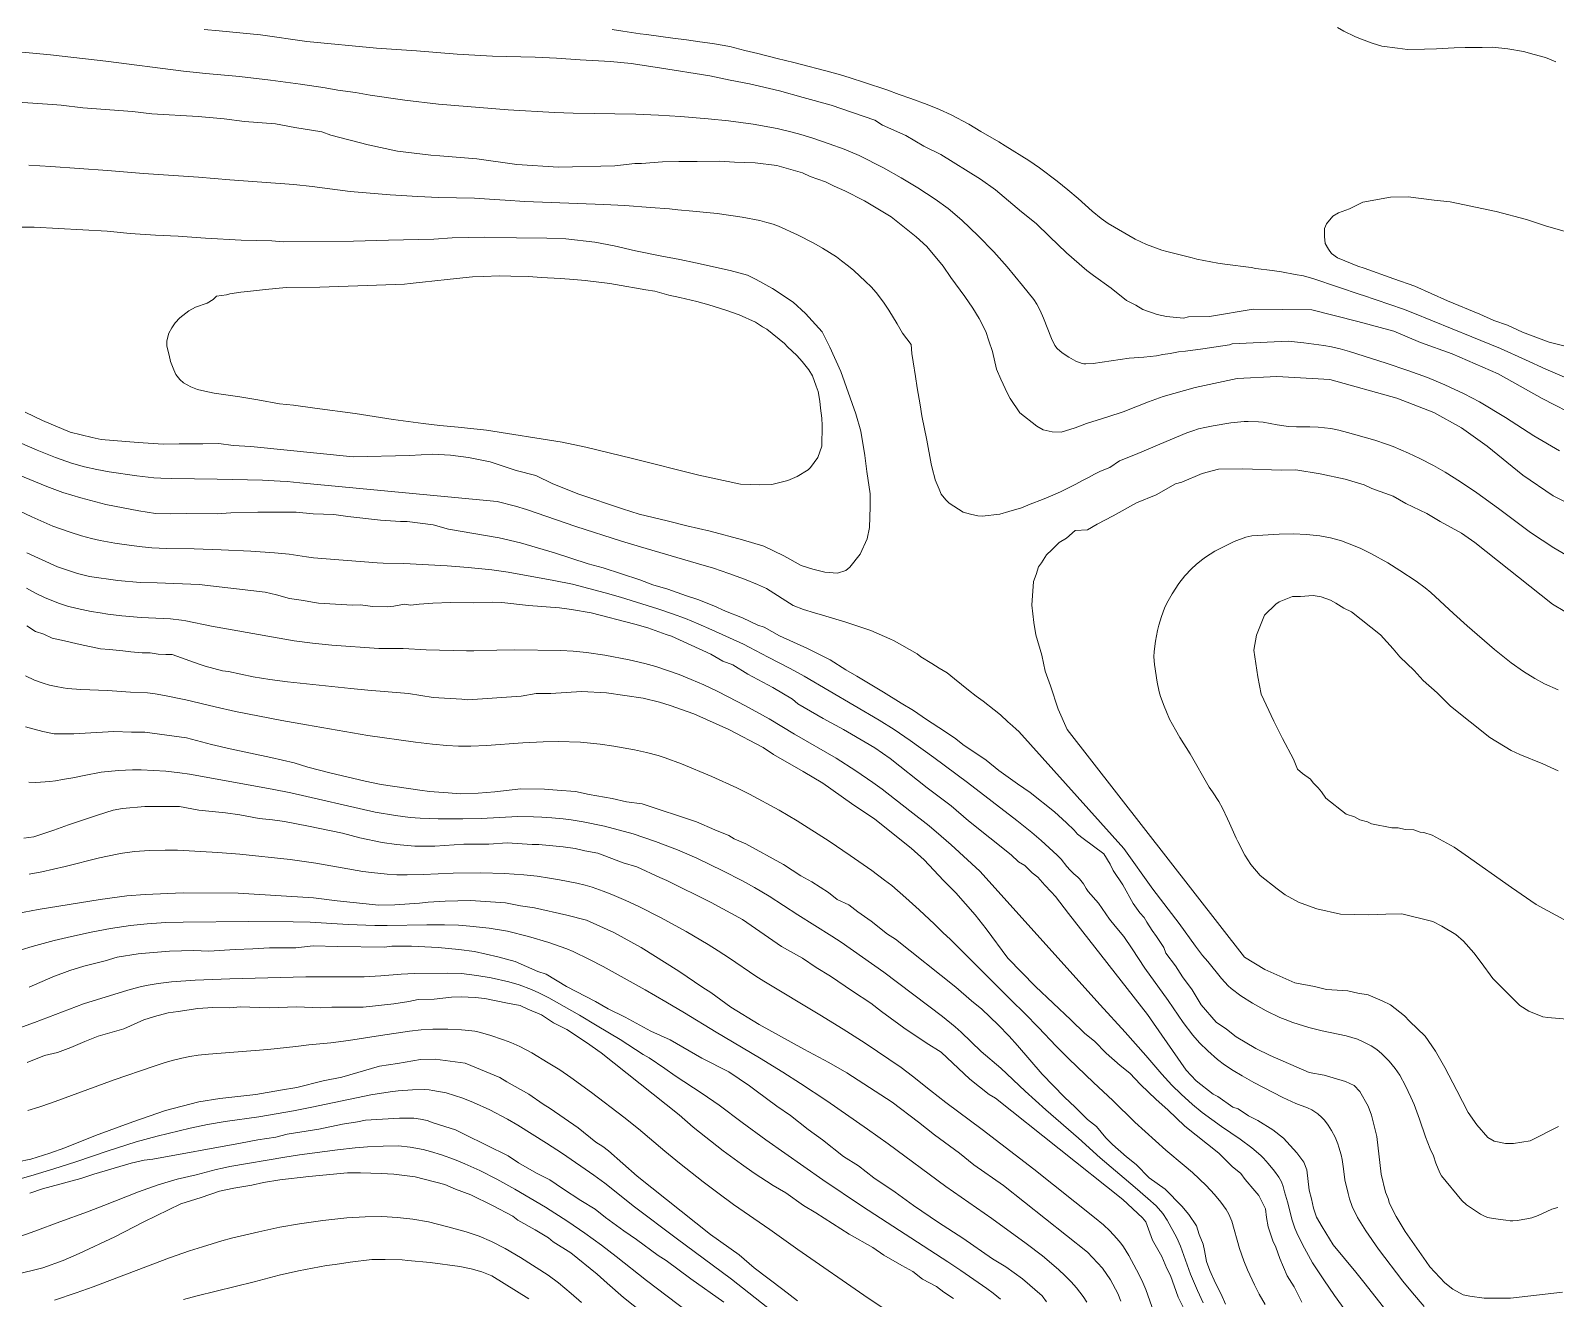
# Model space of a CAD drawing. Header units: metres. Extents: x 548946 to 557077, y 1838800 to 1845419.
# Drawn here: x 551332 to 551860, y 1843432 to 1843872 of the extents above; entities that cross this region are included whole.
import ezdxf

# ---------------------------------------------------------------- set-up
doc = ezdxf.new("R2010")
doc.units = ezdxf.units.M
doc.header["$LTSCALE"] = 28
doc.layers.add('1', color=7, linetype='Continuous', lineweight=13)
doc.layers.add('2', color=7, linetype='Continuous', lineweight=13)

msp = doc.modelspace()

# ---------------------------------------------------------------- linework, layer by layer
at = {"layer": '1'}
msp.add_line((551868.89, 1843737.38), (551855.82, 1843744.08), dxfattribs=at)
for points in [[(551855.82, 1843744.08), (551840.61, 1843752.71), (551824.7, 1843759.6), (551813.75, 1843763.47), (551804.46, 1843767.41), (551792.02, 1843770.85), (551776.04, 1843774.83), (551755.75, 1843775.02), (551740.66, 1843772.51), (551733.3, 1843772.43), (551731.57, 1843771.98), (551725.66, 1843772.58), (551722.53, 1843773.23), (551717.51, 1843774.95), (551715.05, 1843776.44), (551711.81, 1843778.11), (551706.5, 1843782.33), (551700.41, 1843786.71), (551698.17, 1843788.49), (551691.13, 1843794.54), (551685.14, 1843800.21), (551680.56, 1843804.77), (551675.53, 1843808.76), (551666.52, 1843816.37), (551661.27, 1843820.09), (551647.58, 1843828.69), (551641.66, 1843831.57), (551635.41, 1843835.17), (551627.37, 1843838.82), (551624.63, 1843840.54), (551609.56, 1843845.68), (551599.85, 1843848.38), (551591.7, 1843850.75), (551581.27, 1843853.11), (551574.51, 1843854.37), (551567.48, 1843855.86), (551550.14, 1843858.7), (551540.32, 1843860.12), (551533.12, 1843860.82), (551522.64, 1843861.39), (551514.44, 1843861.98), (551507.02, 1843862.4), (551492.25, 1843862.74), (551479.98, 1843863.37), (551465.87, 1843864.55), (551452.04, 1843865.51), (551427.89, 1843867.83), (551411.88, 1843870.06), (551397.49, 1843871.47), (551392.36, 1843871.89)], [(551867.63, 1843749.8), (551857.17, 1843754.27), (551850.03, 1843757.56), (551841.41, 1843761.4), (551831.53, 1843765.53), (551811.02, 1843773.84), (551807.82, 1843775.07), (551803.13, 1843776.74), (551793.65, 1843779.87), (551793.16, 1843780.05), (551776.78, 1843785.53), (551773.17, 1843786.62), (551770.32, 1843787.09), (551765.52, 1843788.04), (551762.28, 1843788.46), (551756.71, 1843789.12), (551755.07, 1843789.53), (551745.96, 1843790.69), (551743.53, 1843791.01), (551736.19, 1843792.36), (551734.63, 1843792.88), (551725.8, 1843795.07), (551724.15, 1843795.48), (551718.74, 1843797.45), (551714.83, 1843799.3), (551705.53, 1843804.72), (551703.14, 1843806.44), (551699.96, 1843808.97), (551695.06, 1843813.4), (551691.52, 1843816.39), (551687.88, 1843819.46), (551681.67, 1843824.04), (551677.98, 1843826.61), (551669.82, 1843831.67), (551667.67, 1843833.02), (551661.37, 1843836.59), (551657.29, 1843839.11), (551651.13, 1843842.4), (551647.03, 1843844.23), (551642.84, 1843845.94), (551637.2, 1843848.09), (551633.06, 1843849.41), (551628.79, 1843851.02), (551621.11, 1843853.54), (551616.14, 1843855.16), (551612.83, 1843856.18), (551607.68, 1843857.59), (551598.82, 1843859.97), (551596.57, 1843860.51), (551590.83, 1843861.84), (551584.14, 1843863.57), (551579.63, 1843864.65), (551574.48, 1843866.06), (551568.47, 1843867.07), (551564.11, 1843867.67), (551559.45, 1843868.33), (551554.69, 1843868.89), (551545.56, 1843870.23), (551543.43, 1843870.49), (551537.34, 1843871.39), (551533.69, 1843871.97)], [(551784.91, 1843872.64), (551787.15, 1843871.37), (551790.97, 1843869.53), (551792.37, 1843868.93), (551796.94, 1843867.17), (551800.28, 1843866.22), (551805.68, 1843865.51), (551809.25, 1843865.06), (551815.13, 1843865.17), (551819.29, 1843865.26), (551825.34, 1843865.58), (551829.22, 1843865.73), (551835.01, 1843865.73), (551838.62, 1843865.77), (551844, 1843865.24), (551849.42, 1843864.34), (551853.05, 1843863.33), (551856.98, 1843862.26), (551860.57, 1843860.77)], [(551738.31, 1843761.28), (551732.29, 1843760.51), (551729.85, 1843760.27), (551727.04, 1843759.71), (551724.5, 1843759.4), (551722.29, 1843758.94), (551717.84, 1843758.4), (551712.73, 1843758.05), (551700.33, 1843756.23), (551697.75, 1843756.09), (551697.09, 1843756.16), (551696.46, 1843756.26), (551694.35, 1843757.02), (551691.9, 1843758.41), (551689.52, 1843759.92), (551687.85, 1843761.42), (551687.06, 1843762.49), (551685.88, 1843764.86), (551683.08, 1843771.98), (551681.91, 1843774.58), (551680.82, 1843776.75), (551679.73, 1843778.42), (551675.86, 1843783.25), (551670.47, 1843789.74), (551665.85, 1843794.92), (551660.45, 1843800.52), (551654.79, 1843805.93), (551650.1, 1843809.89), (551645.53, 1843813.15), (551639.61, 1843817.13), (551633.81, 1843820.61), (551627.63, 1843823.98), (551619.23, 1843828.3), (551614.04, 1843830.47), (551608.83, 1843832.39), (551603.23, 1843834.27), (551599.05, 1843835.52), (551596.02, 1843836.35), (551590.8, 1843837.61), (551582.5, 1843839.12), (551573.95, 1843840.28), (551566.98, 1843840.98), (551557.35, 1843841.78), (551549.77, 1843842.32), (551541.88, 1843842.61), (551520.22, 1843842.98), (551513.7, 1843843.24), (551497.64, 1843844.16), (551473.52, 1843846.08), (551461.84, 1843847.44), (551449.84, 1843849.21), (551444.78, 1843850.09), (551438.71, 1843850.97), (551434.22, 1843851.73), (551425.69, 1843852.98), (551415.31, 1843854.38), (551404.55, 1843855.61), (551392.93, 1843856.69), (551385.21, 1843857.54), (551358.34, 1843860.92), (551339.09, 1843863.13), (551319.31, 1843865.03)], [(551578.7, 1843806.91), (551570.06, 1843808.15), (551561.58, 1843809.02), (551556.47, 1843809.43), (551553.54, 1843809.78), (551546.95, 1843810.33), (551538.03, 1843810.94), (551530.8, 1843811.34), (551503.47, 1843812.4), (551496.67, 1843812.78), (551492.98, 1843813.1), (551486.03, 1843813.51), (551473.5, 1843813.79), (551466.36, 1843814.05), (551456.76, 1843814.72), (551442.95, 1843815.84), (551429.8, 1843817.58), (551423.38, 1843818.21), (551401.23, 1843819.86), (551390.36, 1843820.76), (551371.36, 1843822.02), (551358.9, 1843823.06), (551339.19, 1843824.54), (551331.65, 1843824.95)], [(551863.33, 1843762.33), (551858.29, 1843763.59), (551849.02, 1843767.11), (551843.85, 1843769.58), (551839.08, 1843771.17), (551834.24, 1843773.37), (551823.02, 1843777.9), (551811.73, 1843783.02), (551804.41, 1843785.55), (551794.2, 1843789.27), (551791.99, 1843789.94), (551784.93, 1843792.8), (551782.91, 1843794.4), (551781.84, 1843795.81), (551780.69, 1843797.82), (551780.41, 1843800.23), (551780.4, 1843802.98), (551781.14, 1843804.59), (551783.28, 1843807.28), (551785.28, 1843808.43), (551789.1, 1843809.79), (551793.73, 1843812.15), (551803.31, 1843813.86), (551809.42, 1843813.95), (551818.41, 1843812.83), (551823.98, 1843812.25), (551839.96, 1843808.88), (551850.37, 1843806.1), (551857.35, 1843803.84), (551865.88, 1843801.45)], [(551868.17, 1843687.55), (551859.93, 1843692.43), (551851.84, 1843697.75), (551840.71, 1843706.03), (551833.2, 1843711.47), (551827.54, 1843715.26), (551822.23, 1843718.57), (551818.16, 1843720.9), (551813.52, 1843723.34), (551809.6, 1843725.18), (551804.2, 1843727.46), (551801.89, 1843728.32), (551797.87, 1843729.66), (551788.43, 1843732.36), (551785.45, 1843733.11), (551782.64, 1843733.69), (551778.23, 1843734.21), (551775.36, 1843734.3), (551770.76, 1843734.31), (551767.98, 1843734.47), (551764.01, 1843735.04), (551759.2, 1843735.91), (551757.53, 1843736.05), (551754.04, 1843736.16), (551752.57, 1843736.13), (551750.3, 1843735.97), (551748.04, 1843735.69), (551741.87, 1843734.67), (551738.95, 1843734.09), (551736.75, 1843733.58), (551734.82, 1843732.96), (551732.79, 1843732.2), (551725.6, 1843729.24), (551714.97, 1843724.74), (551709.38, 1843722.54), (551706.12, 1843720.27), (551702.88, 1843718.9), (551700.8, 1843717.86), (551698.64, 1843716.72), (551696.85, 1843715.81), (551694.03, 1843714.29), (551691.1, 1843712.86), (551689.02, 1843711.82), (551685.5, 1843710.32), (551682.75, 1843709.11), (551678.44, 1843707.52), (551675.49, 1843706.28), (551671.05, 1843704.98), (551667.96, 1843704.03), (551661.85, 1843703.33), (551660.34, 1843703.45), (551657.78, 1843704.06), (551655.3, 1843704.77), (551650.45, 1843707.91), (551649.22, 1843709.07), (551647.71, 1843710.99), (551646.91, 1843712.69), (551645.54, 1843715.93), (551645.32, 1843717), (551644.79, 1843719.04), (551644.21, 1843721.46), (551642.67, 1843729.67), (551641, 1843738.16), (551640.38, 1843741.88), (551639.39, 1843747.86), (551638.75, 1843751.77), (551637.96, 1843756.87), (551637.54, 1843759.72), (551637.29, 1843762.78), (551634.28, 1843766.8), (551632.45, 1843770.03), (551629.58, 1843774.71), (551627.73, 1843777.47), (551625.18, 1843780.79), (551623.37, 1843782.8), (551621.5, 1843784.68), (551617.38, 1843788.41), (551615.56, 1843789.96), (551613.18, 1843791.83), (551611.35, 1843793.14), (551606.6, 1843796.17), (551603.52, 1843797.94), (551597.89, 1843800.86), (551591.28, 1843803.78), (551589.45, 1843804.48), (551587.32, 1843805.13), (551584.82, 1843805.76), (551578.7, 1843806.91)], [(551330.38, 1843739.38), (551336.3, 1843736.5), (551345.91, 1843732.52), (551353.5, 1843730.59), (551356.62, 1843729.94), (551369.45, 1843728.86), (551378.15, 1843728.33), (551383.72, 1843728.46), (551391.86, 1843728.38), (551397.44, 1843728.51), (551402.35, 1843727.8), (551408.48, 1843727.49), (551443.95, 1843723.92), (551463.47, 1843724.38), (551471.55, 1843724.79), (551477.68, 1843724.48), (551483.87, 1843723.66), (551491.41, 1843722.24), (551500.39, 1843719.2), (551507.2, 1843717.44), (551513.12, 1843714.56), (551522.16, 1843711.02), (551537.23, 1843705.89), (551543.04, 1843704.01), (551552.69, 1843701.81), (551559.5, 1843700.05), (551567.59, 1843698.18), (551578.86, 1843695.15), (551586.23, 1843692.95), (551593.21, 1843689.68), (551599.19, 1843686.3), (551603.15, 1843684.97), (551607.34, 1843683.93), (551611.69, 1843683.66), (551614.64, 1843684.51), (551616.03, 1843685.68), (551619.58, 1843690.16), (551622.02, 1843695.52), (551622.84, 1843699.42), (551623.04, 1843706.56), (551623.02, 1843711.13), (551621.88, 1843718.88), (551621.25, 1843724.39), (551619.78, 1843732.86), (551618.08, 1843738.77), (551612.85, 1843753.42), (551609.09, 1843761.88), (551606.45, 1843767.17), (551600.63, 1843773.61), (551596.38, 1843777.45), (551589.23, 1843782.22), (551583.53, 1843785.38), (551580.57, 1843786.82), (551574.54, 1843788.42), (551562.55, 1843791.11), (551557.08, 1843792.26), (551550.33, 1843793.52), (551541.74, 1843795.33), (551534.43, 1843797.04), (551527.68, 1843798.3), (551517.64, 1843799.43), (551511, 1843799.69), (551500.57, 1843799.77), (551489.37, 1843800.01), (551478.22, 1843799.75), (551471.92, 1843799.28), (551456.2, 1843799.01), (551444.04, 1843798.63), (551419.68, 1843798.39), (551415.83, 1843798.71), (551405.12, 1843799.01), (551392.86, 1843799.64), (551383.37, 1843800.33), (551375.46, 1843800.7), (551366.76, 1843801.22), (551358.78, 1843802.09), (551333.46, 1843803.51), (551323.82, 1843803.42)], [(551395.51, 1843778.42), (551396.68, 1843779.55), (551400.11, 1843780.05), (551401.27, 1843780.38), (551405.1, 1843780.92), (551408.45, 1843781.3), (551413.57, 1843781.89), (551420.77, 1843782.61), (551432.44, 1843782.65), (551448.84, 1843783.23), (551461.76, 1843783.71), (551463.73, 1843783.93), (551469.05, 1843784.54), (551471.22, 1843784.79), (551477.52, 1843785.51), (551485.31, 1843786.3), (551488.99, 1843786.43), (551494.66, 1843786.58), (551498.56, 1843786.52), (551504.87, 1843786.35), (551509.09, 1843786.03), (551515.82, 1843785.7), (551520.35, 1843785.32), (551524.38, 1843784.99), (551532.88, 1843783.96), (551536.85, 1843783.32), (551543.37, 1843782.07), (551545.3, 1843781.79), (551548.46, 1843781.26), (551553.3, 1843779.91), (551557.18, 1843779.16), (551563.03, 1843777.73), (551567.15, 1843776.61), (551573.46, 1843774.64), (551577.63, 1843773.12), (551583.31, 1843770.58), (551585.79, 1843768.96), (551587.28, 1843768.14), (551593.34, 1843763.14), (551594.46, 1843762.07), (551597.6, 1843759.04), (551599.53, 1843756.97), (551601.87, 1843754.04), (551603.1, 1843751.98), (551604.4, 1843748.44), (551605.02, 1843746.52), (551605.6, 1843743.19), (551605.87, 1843740.83), (551606.28, 1843737.28), (551606.46, 1843734.81), (551606.29, 1843727.6), (551604.94, 1843723.66), (551602.44, 1843720.28), (551601.54, 1843719.38), (551597.8, 1843717.15), (551594.57, 1843715.78), (551588.95, 1843714.34), (551584.87, 1843714.17), (551578.15, 1843714.5), (551563.73, 1843717.54), (551540.72, 1843723.29), (551524.51, 1843727.22), (551516.42, 1843728.99), (551490.2, 1843733.18), (551480.29, 1843734.24)], [(551480.29, 1843734.24), (551473.94, 1843734.81), (551468.18, 1843735.45), (551457.84, 1843736.86), (551444.63, 1843738.94), (551430.66, 1843740.73), (551423.25, 1843741.78), (551418.5, 1843742.33), (551410.96, 1843743.67), (551404.76, 1843744.65), (551395.82, 1843746.03), (551392.56, 1843746.65), (551389.99, 1843747.25), (551387.69, 1843748.19), (551385.23, 1843749.6), (551383.92, 1843750.65), (551382.51, 1843752.49), (551381.83, 1843754.1), (551380.7, 1843756.97), (551380.25, 1843759.11), (551379.39, 1843762.31), (551379.38, 1843764.1), (551380.08, 1843766.78), (551381.16, 1843768.6), (551382.36, 1843770.33), (551383.96, 1843772.11), (551387.08, 1843774.46), (551389.33, 1843775.72), (551393.35, 1843777.18), (551395.51, 1843778.42)], [(551861.86, 1843726.03), (551852.94, 1843731.16), (551843.1, 1843737.5), (551834.1, 1843742.96), (551828.86, 1843745.73), (551822.12, 1843748.87), (551816.12, 1843751.35), (551809.26, 1843753.87), (551801.8, 1843756.4), (551789.06, 1843760.42), (551785.88, 1843761.3), (551782.87, 1843762.01), (551780.27, 1843762.46), (551773.24, 1843763.39), (551767.81, 1843764.02), (551748.44, 1843763.01), (551747.49, 1843762.67), (551738.31, 1843761.28)], [(551328.41, 1843728.88), (551334.54, 1843726.18), (551340.8, 1843723.68), (551346.36, 1843721.73), (551350.84, 1843720.43), (551355.14, 1843719.51), (551359.43, 1843718.7), (551369, 1843717.29), (551374.95, 1843716.68), (551377.33, 1843716.5), (551381.17, 1843716.37), (551396.86, 1843716.23), (551412.52, 1843715.83), (551418.72, 1843715.51), (551421.05, 1843715.32), (551425.45, 1843714.89), (551493.88, 1843708.42), (551500.17, 1843706.79), (551503.96, 1843705.66), (551521.08, 1843699.79), (551536.95, 1843694.67), (551543.54, 1843692.69), (551562.73, 1843687.14), (551568.76, 1843685.33), (551574.12, 1843683.55), (551579.57, 1843681.56), (551583.99, 1843679.74), (551587.16, 1843678.33), (551596.33, 1843672.48), (551599.99, 1843671), (551603.72, 1843669.83), (551606.5, 1843669.05), (551611.15, 1843667.69), (551614.66, 1843666.69), (551619.85, 1843664.89), (551623.27, 1843663.79)], [(551698.39, 1843698.67), (551701.73, 1843700.57), (551707.24, 1843703.49), (551715.37, 1843707.98), (551722.16, 1843710.79), (551728.84, 1843714.6), (551731.06, 1843715.11), (551738.08, 1843718.2), (551743.76, 1843719.61), (551752.12, 1843719.81), (551765.4, 1843719.29), (551770.47, 1843719.37), (551779, 1843718.06), (551787.6, 1843716.24), (551794.18, 1843714.2), (551796.86, 1843712.99), (551804.29, 1843710.28), (551808.64, 1843707.73), (551815.9, 1843704.24), (551820.54, 1843701.47), (551827.86, 1843697.48), (551832.55, 1843694.2), (551859.38, 1843672.88), (551863.74, 1843670.33)], [(551324.53, 1843706.98), (551332.7, 1843703.1), (551339.96, 1843699.96), (551345.98, 1843697.77), (551349.8, 1843696.58), (551353.33, 1843695.66), (551356.3, 1843694.99), (551361.41, 1843694.06), (551367.16, 1843693.18), (551370.9, 1843692.73), (551374.26, 1843692.43), (551379.28, 1843692.21), (551388.84, 1843692.03), (551398.25, 1843691.71), (551408.47, 1843691.21), (551416.69, 1843690.71), (551421.82, 1843690.16), (551427.83, 1843689.24), (551430.24, 1843688.95), (551452.25, 1843687.18), (551454.39, 1843687.07), (551461.57, 1843687.03), (551476.52, 1843686.22), (551483.8, 1843685.6), (551492.04, 1843684.73), (551497.66, 1843683.99), (551513.51, 1843681.08), (551519.96, 1843679.76), (551531.22, 1843676.87), (551536.56, 1843675.32), (551549.56, 1843671.28), (551554.63, 1843669.57), (551559.07, 1843667.93), (551563.45, 1843666.13), (551568.21, 1843664.04), (551579.17, 1843658.99), (551581.19, 1843658), (551587.75, 1843654.5), (551595.39, 1843650.58), (551600.18, 1843647.99), (551626.2, 1843632.72), (551631.43, 1843629.44), (551636.89, 1843625.65)], [(551861.54, 1843491.96), (551851.69, 1843487.02), (551845.95, 1843486.11), (551843.16, 1843486.05), (551839.26, 1843486.87), (551837.08, 1843488.15), (551833.27, 1843492.54), (551830.25, 1843496.77), (551826.32, 1843504.45), (551822.11, 1843512.35), (551818.91, 1843518.08), (551815.27, 1843523.26), (551809.85, 1843528.48), (551808.11, 1843530.31), (551803.36, 1843534.09), (551800.4, 1843535.53), (551795.6, 1843537.52), (551791.97, 1843538.12), (551788.57, 1843539), (551781.15, 1843539.42), (551776.97, 1843540.47), (551770.22, 1843541.73), (551759.78, 1843546.38), (551752.68, 1843550.65), (551691.31, 1843629.51), (551688.22, 1843636.52), (551685.52, 1843644.6), (551683.67, 1843649.72), (551682.53, 1843655.18), (551680.45, 1843662.31), (551679.71, 1843666.55), (551679.02, 1843672.57), (551679.6, 1843680.76), (551680.6, 1843683.16), (551681.32, 1843685.79), (551682.43, 1843687.18), (551684.15, 1843689.92), (551685.98, 1843691.66), (551688.48, 1843694.23), (551691.1, 1843695.8), (551694.1, 1843698.43), (551698.39, 1843698.67)], [(551722.64, 1843663.74), (551723.08, 1843665.6), (551723.93, 1843668.61), (551725.05, 1843671.51), (551725.85, 1843673.2), (551727.64, 1843676.41), (551730.03, 1843680.09), (551732.08, 1843682.68), (551734.42, 1843685.09), (551735.98, 1843686.57), (551737.8, 1843688.16), (551739.22, 1843689.22), (551742.44, 1843691.29), (551749.18, 1843694.58), (551753.17, 1843696.09), (551755.25, 1843696.59), (551764.77, 1843697.19), (551769.74, 1843697.27), (551774.26, 1843697.06), (551778.81, 1843696.6), (551782.52, 1843695.86), (551786.33, 1843694.77), (551790.55, 1843693.23), (551793.09, 1843692.14), (551796.48, 1843690.49), (551802.43, 1843687.18), (551806.52, 1843684.59), (551812.15, 1843680.82), (551815.29, 1843678.58), (551817.34, 1843676.95), (551825.15, 1843669.66), (551829.9, 1843665.43), (551839.39, 1843657.23), (551845.15, 1843652.61), (551849.43, 1843649.55), (551853.36, 1843647.1), (551856.71, 1843645.32), (551861.34, 1843643.22)], [(551330.88, 1843690.66), (551341.6, 1843685.78), (551348.47, 1843683.52), (551352.65, 1843682.48), (551362.47, 1843681.06), (551370.16, 1843680.41), (551376.02, 1843680.32), (551390.57, 1843679.7), (551413.5, 1843676.99), (551417.4, 1843676.16), (551421.87, 1843674.9), (551426.78, 1843674.19), (551429.9, 1843673.53), (551431.97, 1843673.26), (551443.73, 1843672.57), (551446.52, 1843672.64), (551450.65, 1843672.09), (551456, 1843671.94), (551458.01, 1843672.17), (551461.74, 1843672.85), (551463.8, 1843672.58), (551466.81, 1843672.93), (551471.61, 1843673.22), (551477.68, 1843673.41), (551485.82, 1843673.32), (551492.4, 1843673.57), (551495.47, 1843673.41), (551504.73, 1843672.44), (551515.49, 1843671.64), (551519.62, 1843671.09), (551526.37, 1843669.83), (551541.55, 1843665.98), (551546.01, 1843664.71), (551552.38, 1843662.39), (551554.22, 1843661.84), (551567.9, 1843655.53), (551571.98, 1843653.2), (551575.44, 1843651.82), (551580.63, 1843648.6), (551589.29, 1843644), (551596.11, 1843639.95), (551598.06, 1843638.4), (551606.78, 1843633.3), (551613.81, 1843629.53), (551616.55, 1843627.81), (551624.71, 1843623.15), (551629.96, 1843619.44), (551642.82, 1843609.22), (551651.15, 1843603.06), (551657.07, 1843597.89), (551671.89, 1843586.12), (551674.46, 1843583.62), (551676.64, 1843582.35), (551679.21, 1843579.85), (551681.17, 1843578.29), (551683.52, 1843575.51), (551685.81, 1843573.23), (551687.27, 1843571.62), (551691.75, 1843565.78), (551719.13, 1843530.8), (551721.26, 1843527.74), (551732.52, 1843511.5)], [(551330.84, 1843678.39), (551333.92, 1843676.72), (551336.99, 1843675.2), (551340.1, 1843673.88), (551342.19, 1843673.12), (551345.03, 1843672.21), (551348.37, 1843671.33), (551353.17, 1843670.36), (551356.35, 1843669.83), (551358.95, 1843669.44), (551363.81, 1843668.86), (551370.51, 1843668.3), (551380.7, 1843667.76), (551384.54, 1843667.34), (551386.05, 1843667.09), (551394.84, 1843665.22), (551423.54, 1843660.14), (551429.9, 1843659.35), (551436.6, 1843658.67), (551452.88, 1843657.5), (551461.26, 1843657.51), (551469.24, 1843657.02), (551483.18, 1843656.67), (551485.78, 1843656.69), (551493.68, 1843656.98), (551499.84, 1843657.03), (551515.96, 1843656.83), (551520.17, 1843656.63), (551524.83, 1843656.16), (551531.09, 1843655.2), (551539.62, 1843653.57), (551544.95, 1843652.34), (551548.79, 1843651.25), (551552.47, 1843650.07), (551556.87, 1843648.47), (551561.03, 1843646.82), (551565.46, 1843644.9)], [(551772.85, 1843614.19), (551771.15, 1843615.78), (551769.74, 1843619.17), (551765.87, 1843626.35), (551762.89, 1843632.36), (551758.51, 1843641.77), (551757.32, 1843647.73), (551756.01, 1843656.98), (551756.94, 1843662.17), (551759.71, 1843669.1), (551763.6, 1843672.84), (551764.77, 1843673.74), (551769.39, 1843675.54), (551772.17, 1843675.6), (551776.47, 1843675.84), (551779.31, 1843675.4), (551782.49, 1843674.24), (551784.39, 1843673.19), (551787.13, 1843671.47), (551789.81, 1843670.25), (551799.87, 1843662.26), (551804.24, 1843657.42), (551806.59, 1843654.64), (551811.46, 1843649.86), (551814.64, 1843646.42), (551819.45, 1843642.14), (551824.04, 1843637.58), (551837.74, 1843626.7), (551845.11, 1843622.21), (551848.07, 1843620.77), (551856.05, 1843617.62), (551861.41, 1843615.18)], [(551330.87, 1843665.4), (551333.89, 1843663.46), (551336.79, 1843662.52), (551339.75, 1843661.08), (551342.88, 1843660.42), (551349.41, 1843658.88), (551356.44, 1843657.4), (551359.5, 1843657.24), (551364.13, 1843656.75), (551366.98, 1843656.32), (551370.83, 1843656), (551373.61, 1843656.06), (551376.46, 1843655.62), (551379.02, 1843655.41), (551381.31, 1843655.42), (551390.58, 1843652.16), (551392.7, 1843651.38), (551398.72, 1843649.79), (551400.79, 1843649.51), (551409.38, 1843647.7), (551415.07, 1843646.83), (551421.26, 1843646.01), (551443.12, 1843643.69), (551449.04, 1843643.09), (551463.15, 1843641.91), (551471.68, 1843640.6), (551481.66, 1843639.97), (551483.73, 1843639.7), (551502.12, 1843641.04), (551507.36, 1843641.89), (551512.43, 1843641.97), (551523.02, 1843642.67), (551531.72, 1843642.14), (551544.39, 1843640.29), (551550.13, 1843638.91), (551553.82, 1843637.81), (551562.02, 1843634.94), (551574.08, 1843629.46), (551585.98, 1843623.19), (551589.56, 1843620.81), (551599.89, 1843614.88), (551606.71, 1843610.83), (551616.65, 1843603.84), (551624.64, 1843598.4), (551637.22, 1843588.4), (551641.75, 1843584.35), (551648.41, 1843577.23), (551652.72, 1843572.9), (551659.43, 1843565.28), (551663.3, 1843560.39), (551670.8, 1843550.32), (551680.31, 1843540.49), (551692.56, 1843528.93), (551697.43, 1843524.15), (551700.78, 1843521.48), (551704.81, 1843517.37), (551709.62, 1843513.1), (551712.97, 1843510.43), (551716.72, 1843506.54), (551722.15, 1843501.32), (551726.12, 1843497.71), (551732.1, 1843492.04), (551743.84, 1843482.71), (551748.43, 1843478.15), (551751.5, 1843475.71), (551753.01, 1843473.6), (551756.26, 1843469.65), (551757.71, 1843468.04), (551760.02, 1843463.47), (551760.36, 1843460.46), (551760.98, 1843457.23), (551762.56, 1843452.33), (551763.57, 1843450.16), (551765.03, 1843446.26), (551767.51, 1843440.19), (551769.97, 1843436.41), (551772.61, 1843431.12)], [(551623.27, 1843663.79), (551629.89, 1843660.85), (551631.36, 1843660.22), (551639.37, 1843655.65), (551640.58, 1843654.69), (551644.44, 1843652.34), (551646.92, 1843650.73), (551649.71, 1843649.05), (551652.23, 1843647.04), (551657.17, 1843643.12), (551659.8, 1843641.02), (551662.2, 1843639.3), (551666.04, 1843636.25), (551668.23, 1843634.5), (551670.8, 1843632.1), (551672.36, 1843630.69), (551673.68, 1843629.64), (551674.58, 1843628.74), (551710.99, 1843588.21), (551720.99, 1843574.22), (551730.06, 1843562.27), (551735.75, 1843554.47), (551738.24, 1843551.25), (551740.04, 1843549.14), (551744.76, 1843543.19), (551747.11, 1843540.72), (551748.1, 1843539.8), (551751.46, 1843537.24), (551755.46, 1843534.64), (551760.25, 1843531.99), (551764.94, 1843529.76), (551766.77, 1843528.98), (551769.46, 1843527.97), (551775, 1843526.22), (551779.59, 1843525.1), (551788.01, 1843523.4), (551791.84, 1843522.2), (551794.1, 1843521.23), (551796.56, 1843519.94), (551798.56, 1843518.59), (551800.36, 1843517.11), (551802.81, 1843514.58), (551804.91, 1843512.02), (551806.51, 1843509.71), (551808.55, 1843506), (551810.35, 1843502.13), (551811.46, 1843499.54), (551813.35, 1843494.45), (551815.41, 1843488.35), (551817, 1843484.28), (551818.16, 1843481.75), (551819.01, 1843479.24), (551820.4, 1843475.88), (551820.94, 1843474.9), (551828.01, 1843466.28), (551829.64, 1843464.79), (551834.52, 1843461.63), (551836.08, 1843460.82), (551837.02, 1843460.5), (551838.84, 1843460.14), (551843.24, 1843459.48), (551844.78, 1843459.29), (551845.65, 1843459.29), (551847.22, 1843459.45), (551850.59, 1843459.96), (551852.22, 1843460.34), (551854.44, 1843461.19), (551859.22, 1843463.28), (551861.28, 1843463.93)], [(551864.4, 1843529.13), (551857.85, 1843529.67), (551856.12, 1843529.97), (551851.21, 1843531.91), (551848.1, 1843533.85), (551838.74, 1843543.25), (551834.71, 1843548.78), (551832.14, 1843552.08), (551828.58, 1843556.16), (551825.92, 1843558.45), (551821.09, 1843561.39), (551818.02, 1843562.94), (551807.24, 1843565.59), (551801.66, 1843565.55), (551795.7, 1843565.27), (551786, 1843565.46), (551777.81, 1843567.31), (551774.89, 1843568.38), (551771.45, 1843569.68), (551766.86, 1843572.25), (551764.03, 1843574.32), (551758.21, 1843578.94), (551754.98, 1843582.76), (551752.83, 1843585.91), (551750.38, 1843590.72), (551749.85, 1843591.86), (551747.56, 1843597.08), (551746.9, 1843598.5), (551745.07, 1843602.28), (551743.81, 1843604.54), (551741.63, 1843607.88), (551740.44, 1843609.54), (551733.92, 1843621.05), (551730.38, 1843626.65), (551728.83, 1843629.33), (551726.8, 1843633.09), (551725.67, 1843635.56), (551724.89, 1843637.52), (551723.68, 1843640.93), (551723.22, 1843642.53), (551722.53, 1843645.85), (551721.52, 1843652.02), (551721.36, 1843654.7), (551721.45, 1843656.44), (551721.92, 1843660.05), (551722.64, 1843663.74)], [(551565.46, 1843644.9), (551570.05, 1843642.72), (551573.9, 1843640.83), (551579.91, 1843637.7), (551588.03, 1843633.19), (551596.86, 1843627.87), (551611.23, 1843619.54), (551618.05, 1843615.21), (551623.96, 1843611.14), (551627.18, 1843608.81), (551636.86, 1843601.36), (551643.47, 1843596.1), (551647.71, 1843592.55), (551651.15, 1843589.49), (551661.09, 1843580.36), (551702.71, 1843534.09), (551711.43, 1843524.64), (551718.5, 1843516.58), (551724.06, 1843510.06), (551727.55, 1843506.33), (551730.83, 1843503.11), (551734.72, 1843499.57), (551738.12, 1843496.82), (551744.8, 1843491.96), (551751.21, 1843487.61), (551755.24, 1843484.59), (551758.41, 1843481.89), (551759.37, 1843480.95), (551760.99, 1843479.16), (551763.18, 1843476.49), (551764.66, 1843474.38), (551765.58, 1843472.78), (551766.16, 1843471.17), (551766.56, 1843469.34), (551767.67, 1843465.86), (551769.22, 1843459.49), (551770.19, 1843456.7), (551770.83, 1843455.18), (551772.8, 1843451.07), (551776.3, 1843444.75), (551780.16, 1843438.84), (551783.87, 1843433.45), (551796.03, 1843416.64)], [(551746.11, 1843430.47), (551744.7, 1843433.87), (551742.74, 1843437.71), (551740.72, 1843442.05), (551739.59, 1843445.23), (551738.91, 1843448.96), (551738.4, 1843451.19), (551737, 1843454.59), (551736.15, 1843457.54), (551733.4, 1843461.54), (551731.05, 1843464.32), (551725.29, 1843470.27), (551719.76, 1843474.21), (551715.17, 1843478.77), (551711.82, 1843481.43), (551707.01, 1843485.71), (551704.72, 1843487.99), (551701.47, 1843491.94), (551698.39, 1843494.38), (551694.09, 1843498.71), (551690.4, 1843502.1), (551682.62, 1843510.11), (551674.11, 1843520.06), (551671.2, 1843523.28), (551667.45, 1843527.17), (551661.75, 1843532.62), (551658.12, 1843535.51), (551652.75, 1843540.23), (551631.78, 1843556.89), (551629.05, 1843558.6), (551623.46, 1843563.05), (551618.76, 1843566.32), (551615.69, 1843568.76), (551611.67, 1843570.59), (551608.59, 1843573.03), (551602.84, 1843576.69), (551599.04, 1843578.8), (551593.01, 1843582.68), (551579.99, 1843589.83), (551575.97, 1843591.66), (551574.07, 1843592.71), (551569.27, 1843594.7), (551562.85, 1843597.53), (551544.09, 1843603.77), (551538.68, 1843604.42), (551533.72, 1843605.63), (551525.68, 1843606.99), (551521, 1843607.98), (551514.58, 1843608.52), (551510.23, 1843608.78), (551502.09, 1843608.87), (551493.06, 1843607.84), (551487.27, 1843607.43), (551481.19, 1843607.24), (551476.84, 1843607.5), (551470.43, 1843608.04), (551467.08, 1843608.42), (551453.64, 1843610.44), (551448.17, 1843611.59), (551435.89, 1843614.5), (551428.31, 1843616.43), (551423.56, 1843617.92), (551415.47, 1843619.79), (551401.41, 1843622.75), (551394.88, 1843624.29), (551386.23, 1843626.61), (551371.79, 1843628.51), (551367.21, 1843628.5), (551361.08, 1843628.81), (551347.2, 1843627.98), (551340.34, 1843627.96), (551336.44, 1843628.79), (551330.41, 1843630.38)], [(551636.89, 1843625.65), (551645.06, 1843619.74), (551656.74, 1843611.08), (551673.85, 1843597.92), (551679.04, 1843593.76), (551682.3, 1843591.01), (551687.81, 1843585.96), (551689.26, 1843584.56), (551691.16, 1843582.06), (551692.35, 1843580.7), (551693.61, 1843579.48), (551694.99, 1843578.38), (551695.57, 1843577.76), (551696.91, 1843576.05), (551697.88, 1843574.35), (551698.55, 1843573.37), (551702.12, 1843569.3), (551705.97, 1843563.83), (551707.91, 1843561.38), (551710.92, 1843557.8), (551713.87, 1843553.54), (551718.16, 1843546.8), (551726.33, 1843535.63), (551731.44, 1843528.01), (551734.78, 1843523.58), (551737.19, 1843520.94), (551740, 1843518.2), (551743.4, 1843515.21), (551745.86, 1843513.34), (551748.77, 1843511.41), (551751.97, 1843509.48), (551755.98, 1843507.21), (551765.97, 1843502.04), (551770.53, 1843499.9), (551774.52, 1843498.48), (551776.02, 1843497.75), (551778.14, 1843496.41), (551779.57, 1843495.12), (551780.43, 1843494.16), (551781.76, 1843492.42), (551782.92, 1843490.61), (551784.09, 1843488.24), (551785.03, 1843486.01), (551785.46, 1843484.78), (551786.21, 1843482.14), (551786.56, 1843480.55), (551787.07, 1843477.26), (551787.54, 1843473.5), (551788.59, 1843468.77), (551789.13, 1843466.92), (551790.09, 1843464.26), (551791.93, 1843460.49), (551794.75, 1843455.77), (551799.13, 1843449.53), (551807.58, 1843438.43), (551810.91, 1843434.31), (551814.92, 1843429.58)], [(551331.66, 1843611.23), (551334, 1843611.13), (551338.83, 1843611.43), (551340.83, 1843611.64), (551343.31, 1843612.14), (551346.88, 1843612.71), (551350.75, 1843613.57), (551356.66, 1843614.64), (551362.68, 1843615.27), (551367.5, 1843615.45), (551370.52, 1843615.46), (551379.03, 1843615.07), (551383.88, 1843614.52), (551387.28, 1843614.02), (551415.94, 1843608.84), (551422.36, 1843607.54), (551451.53, 1843600.89), (551458.68, 1843599.67), (551463.66, 1843599.04), (551467.23, 1843598.73), (551473.38, 1843598.51), (551481.94, 1843598.52), (551488.29, 1843598.67), (551501.01, 1843599.29), (551506.42, 1843599.25), (551509.31, 1843599.13), (551512.76, 1843598.92), (551516.73, 1843598.55), (551519.47, 1843598.22), (551523.62, 1843597.55), (551531.01, 1843596.01), (551540.93, 1843593.33), (551548.65, 1843590.71), (551556.27, 1843587.79), (551563.01, 1843584.92), (551572.07, 1843580.57), (551578.79, 1843577.06), (551583.05, 1843574.7), (551588.02, 1843571.72), (551598.06, 1843565.27), (551609.83, 1843557.94)], [(551808.35, 1843594.88), (551806, 1843595.37), (551803.72, 1843595.36), (551796.69, 1843596.85), (551795.35, 1843597.46), (551792.72, 1843598.17), (551790.83, 1843599.23), (551787.92, 1843600.16), (551780.94, 1843605.72), (551779.42, 1843607.83), (551778.25, 1843609.22), (551776.51, 1843611.05), (551775.62, 1843612.22), (551772.85, 1843614.19)], [(551329.89, 1843591.85), (551333.4, 1843592.26), (551340.25, 1843594.56), (551345.37, 1843596.42), (551355.4, 1843599.86), (551360.8, 1843601.49), (551364.03, 1843602.11), (551371.84, 1843602.75), (551383.77, 1843602.85), (551390.52, 1843601.59), (551399.78, 1843600.61), (551404.69, 1843599.91), (551411.44, 1843598.65), (551416.07, 1843598.16), (551420.19, 1843597.62), (551428.51, 1843596.03), (551440.22, 1843593.56), (551446.25, 1843591.96), (551454.06, 1843590.31)], [(551864.6, 1843562.95), (551853.76, 1843568.82), (551845.21, 1843574.7), (551829.17, 1843586.08), (551825.32, 1843588.69), (551817.72, 1843592.9), (551814.82, 1843593.84), (551813.54, 1843593.95), (551811.41, 1843594.72), (551808.35, 1843594.88)], [(551454.06, 1843590.31), (551458.97, 1843589.6), (551465.38, 1843589.07), (551472.24, 1843589.09), (551482.33, 1843589.74), (551490.97, 1843589.71), (551497.27, 1843590.17), (551505.97, 1843589.65), (551508.26, 1843589.65), (551516.73, 1843588.84), (551520.86, 1843588.3), (551524.27, 1843587.42), (551528.67, 1843586.65), (551537.44, 1843583.34), (551542.18, 1843581.85), (551550.22, 1843578.19), (551552.62, 1843577.2), (551567.98, 1843569.55), (551578.82, 1843563.68), (551592.34, 1843554.3), (551599.66, 1843550.31), (551604.35, 1843547.04), (551609.27, 1843544.04), (551616.98, 1843538.83), (551623.29, 1843534.72), (551626.93, 1843531.84), (551633.02, 1843527.45), (551634.7, 1843526.12), (551642.41, 1843520.9), (551647.6, 1843517.69), (551657.56, 1843508.41), (551664.27, 1843503.08), (551666.44, 1843501.8), (551710.61, 1843466.71), (551717.43, 1843460.38), (551718.6, 1843458.99), (551720.86, 1843452.64), (551724.05, 1843446.91), (551725.79, 1843442.79), (551727.08, 1843440.39), (551729.73, 1843432.82), (551732.37, 1843427.53)], [(551331.78, 1843579.39), (551336.1, 1843580.15), (551344.2, 1843581.98), (551356.07, 1843584.99), (551362.19, 1843586.35), (551364.04, 1843586.68), (551368.18, 1843587.19), (551373.45, 1843587.54), (551378.86, 1843587.72), (551383.16, 1843587.64), (551397.08, 1843586.84), (551404.74, 1843586.25), (551422.09, 1843584.44), (551431.08, 1843583.15), (551447.34, 1843580.32), (551450.33, 1843579.89), (551455.7, 1843579.33), (551459.1, 1843579.15), (551462.66, 1843579.13), (551468.19, 1843579.29), (551478.66, 1843579.76), (551488.19, 1843579.85), (551496.38, 1843579.61), (551503.07, 1843579.15), (551507.65, 1843578.62), (551512.03, 1843578), (551515.39, 1843577.42), (551521.4, 1843576.22), (551524.37, 1843575.51), (551526.77, 1843574.83), (551530.52, 1843573.51), (551533.57, 1843572.31), (551538.37, 1843570.23), (551542.66, 1843568.26), (551550.7, 1843564.21), (551559.27, 1843559.52), (551566.99, 1843554.98), (551570.43, 1843552.81), (551574.28, 1843550.3), (551583.46, 1843544.02), (551586.23, 1843542.26), (551605.64, 1843530.7), (551613.74, 1843525.72), (551621.38, 1843520.78), (551633.76, 1843512.44), (551637.75, 1843509.45), (551643.93, 1843504.47), (551649.3, 1843500.29), (551661.9, 1843490.88), (551679.72, 1843477.21), (551700.76, 1843460.47), (551703.87, 1843457.87), (551706.04, 1843455.88), (551708.56, 1843453.21), (551709.91, 1843451.56), (551710.81, 1843450.3), (551712.65, 1843447.33), (551715.38, 1843442.29), (551717.13, 1843438.77), (551718.5, 1843435.56), (551722.86, 1843423.33)], [(551552.33, 1843535.12), (551545.11, 1843539.32), (551530.53, 1843547.38), (551525.87, 1843549.82), (551520.2, 1843552.55), (551518, 1843553.52), (551511.8, 1843555.73), (551504.75, 1843557.78), (551497.48, 1843559.62), (551491.05, 1843560.72), (551484.42, 1843561.41), (551480.46, 1843561.66), (551475.55, 1843561.82), (551469.44, 1843561.84), (551455.72, 1843561.53), (551451.43, 1843561.56), (551442.24, 1843561.94), (551429.03, 1843562.76), (551423.2, 1843562.89), (551407.77, 1843562.95), (551385.12, 1843562.77), (551379.05, 1843562.6), (551372.65, 1843562.21), (551366.84, 1843561.61), (551359.93, 1843560.56), (551353.26, 1843559.26), (551346.42, 1843557.79), (551340.37, 1843556.37), (551332.8, 1843554.32), (551328.99, 1843553.14)], [(551609.83, 1843557.94), (551613.03, 1843555.78), (551627.78, 1843545.43), (551648.11, 1843530.07), (551652.51, 1843526.53), (551654.55, 1843524.69), (551661.56, 1843517.92), (551668.36, 1843512.15), (551676.74, 1843504.2), (551683.92, 1843497.76), (551695.23, 1843487.9), (551702.73, 1843481.11), (551714.81, 1843470.88), (551719.23, 1843467.08), (551722.11, 1843464.45), (551724.44, 1843461.78), (551725.99, 1843459.49), (551729.24, 1843453.44), (551730.58, 1843450.46), (551734.03, 1843440.85), (551736.4, 1843435.16), (551738.38, 1843430.89)], [(551331.68, 1843540.28), (551339.92, 1843543.76), (551345.76, 1843545.95), (551350.66, 1843547.53), (551358.07, 1843549.39), (551362.25, 1843550.63), (551369.5, 1843551.72), (551372, 1843552), (551380.31, 1843552.7), (551388.67, 1843552.9), (551394.02, 1843552.75), (551403.11, 1843553.28), (551409.19, 1843553.47), (551414.98, 1843553.87), (551424.13, 1843553.9), (551430.15, 1843554.59), (551438.57, 1843554.29), (551454.85, 1843554.12), (551457.36, 1843554.4), (551464.21, 1843554.43), (551473.42, 1843553.96), (551480.61, 1843553.25), (551486.02, 1843552.6), (551494.11, 1843550.73), (551500.14, 1843549.14), (551507.9, 1843545.71), (551510.8, 1843544.77), (551517.9, 1843540.5), (551527.89, 1843535.29), (551532.25, 1843532.74), (551538.17, 1843529.86), (551547.11, 1843525.04), (551553.81, 1843521.99), (551564.7, 1843515.62), (551574.14, 1843510.85), (551581.29, 1843506.08), (551583.53, 1843504.31), (551590.74, 1843499.03), (551595.43, 1843495.76), (551601.58, 1843490.87), (551606.55, 1843487.38), (551613.82, 1843481.6), (551619.02, 1843478.38), (551624.33, 1843474.16), (551631.76, 1843469.17), (551638.13, 1843464.56), (551646.68, 1843458.68), (551655.17, 1843453.3), (551665.4, 1843446.09), (551670.04, 1843443.32), (551675.85, 1843439.15), (551682.62, 1843433.32), (551684.13, 1843431.21)], [(551668.25, 1843432.2), (551665.71, 1843434.23), (551663.53, 1843435.85), (551654.48, 1843442.14), (551649.97, 1843445.14), (551620.4, 1843464.26), (551606.65, 1843473.44), (551586.87, 1843487.34), (551578.67, 1843493.33), (551570.77, 1843499.32), (551564.92, 1843503.41), (551555.51, 1843509.57), (551551.97, 1843512.04), (551546.45, 1843515.7), (551544.38, 1843516.96), (551536.43, 1843522.12), (551528.53, 1843526.88), (551522.37, 1843530.52), (551511.79, 1843536.49), (551508.3, 1843538.28), (551505.76, 1843539.42), (551501.48, 1843541), (551497.9, 1843542.06), (551491.79, 1843543.44), (551486.83, 1843544.31), (551481.49, 1843544.92), (551476.63, 1843545.13), (551465.17, 1843545.01), (551460.65, 1843544.73), (551453.51, 1843544.11), (551447.83, 1843543.86), (551441.5, 1843543.75), (551427.55, 1843543.79), (551401.27, 1843543.16), (551389.24, 1843542.66), (551381.05, 1843542.06), (551376.43, 1843541.53), (551372.21, 1843540.79), (551369.7, 1843540.22), (551365.94, 1843539.23), (551350.58, 1843534.45), (551333.56, 1843527.94), (551328.13, 1843526.07)], [(551331.01, 1843514.08), (551337.08, 1843516.55), (551341.54, 1843517.57), (551346.16, 1843519.37), (551351.01, 1843521.45), (551355.63, 1843523.25), (551364.49, 1843525.79), (551371.5, 1843528.88), (551375.18, 1843530.06), (551379.86, 1843531.36), (551383.37, 1843531.76), (551390.11, 1843532.78), (551395.4, 1843533.14), (551401.26, 1843533.04), (551404.77, 1843533.45), (551414.98, 1843533.09), (551424.34, 1843533.4), (551432.76, 1843533.09), (551436.55, 1843533.27), (551447.48, 1843533.25), (551458.01, 1843534.46), (551463.25, 1843535.31), (551466.48, 1843535.94), (551472.06, 1843536.06), (551478.08, 1843536.75), (551481.37, 1843536.88), (551486.22, 1843536.67), (551489.56, 1843536.29), (551497.38, 1843534.64), (551501.78, 1843533.88), (551504.46, 1843532.66), (551509.26, 1843530.67), (551513.4, 1843527.84), (551517.98, 1843525.57), (551524.85, 1843521.02), (551529.83, 1843517.52), (551556.94, 1843495.98), (551561.75, 1843491.7), (551572.09, 1843483.48), (551578.46, 1843478.88), (551582.87, 1843475.82), (551589.47, 1843471.5), (551593.83, 1843468.95), (551599.92, 1843464.56), (551604.27, 1843462.01), (551615.78, 1843454.69), (551623.94, 1843450.03), (551627.8, 1843447.43), (551634.05, 1843443.82), (551637.85, 1843441.72), (551641.2, 1843439.05), (551646.06, 1843436.56), (551648.58, 1843434.56), (551651.88, 1843432.39)], [(551698.11, 1843431.08), (551696.81, 1843433.13), (551694.57, 1843436.09), (551692.71, 1843438.2), (551690.65, 1843440.29), (551688.29, 1843442.47), (551682.72, 1843447.12), (551677.12, 1843451.4), (551665.23, 1843460.13), (551649.32, 1843471.24), (551629.27, 1843486), (551622.19, 1843491.03), (551608.02, 1843500.8), (551598.95, 1843506.83), (551592.84, 1843510.74), (551584.75, 1843515.76), (551569.66, 1843524.64), (551558.75, 1843531.34), (551552.33, 1843535.12)], [(551504.78, 1843503.22), (551497.19, 1843507.43), (551494.73, 1843508.93), (551482.72, 1843513.91), (551472.41, 1843515.27), (551467.33, 1843515.2), (551459.36, 1843513.78), (551453.12, 1843512.81), (551440.09, 1843509.03), (551433.62, 1843507.78), (551424.49, 1843505.47), (551418.75, 1843504.56), (551410.28, 1843503.08), (551397.74, 1843501.64), (551390.49, 1843500.56), (551378.91, 1843497.45), (551367.66, 1843493.63), (551354.74, 1843488.84), (551344.05, 1843484.57), (551338.92, 1843482.72), (551332.3, 1843480.69), (551327.84, 1843479.67)], [(551732.52, 1843511.5), (551735.98, 1843507.83), (551741.85, 1843503.17), (551743.47, 1843502.33), (551748.73, 1843498.62), (551750.57, 1843498.06), (551754.14, 1843495.68), (551757.38, 1843494.02), (551762.58, 1843490.8), (551766.21, 1843487.91), (551770.86, 1843482.85), (551773.27, 1843479.57), (551774.33, 1843476.9), (551775.14, 1843469.88), (551775.98, 1843466.93), (551776.61, 1843463.69), (551777.73, 1843460.52), (551779.64, 1843457.18), (551783.4, 1843451), (551791.34, 1843441.5), (551794.03, 1843437.99), (551804.73, 1843424.48)], [(551497.45, 1843494.5), (551491.28, 1843497.74), (551485.67, 1843500.33), (551481.94, 1843501.83), (551476.23, 1843503.57), (551471.62, 1843504.46), (551470.3, 1843504.64), (551468.53, 1843504.76), (551464.52, 1843504.72), (551459.61, 1843504.35), (551456.78, 1843504.02), (551450.13, 1843502.93), (551429.61, 1843498.66), (551423.28, 1843497.43), (551411.26, 1843495.36), (551399.61, 1843493.71), (551393.55, 1843492.69), (551387.47, 1843491.34), (551376.11, 1843488.62), (551368.84, 1843486.65), (551359.06, 1843483.56), (551347.92, 1843479.77), (551340.23, 1843477.34), (551332.3, 1843474.91), (551326.94, 1843473.4)], [(551597.85, 1843431.55), (551592.82, 1843435.55), (551582.82, 1843443.04), (551577.73, 1843447.54), (551567.78, 1843454.53), (551542.34, 1843474.74), (551532.45, 1843483.52), (551530.49, 1843485.07), (551528.03, 1843486.57), (551521.88, 1843491.46), (551512.22, 1843498.23), (551509.76, 1843499.73), (551504.78, 1843503.22)], [(551331.97, 1843468.91), (551336.37, 1843470.43), (551349.68, 1843473.99), (551354.08, 1843475.51), (551367.11, 1843479.28), (551371.57, 1843480.3), (551374.58, 1843480.65), (551404.95, 1843486.16), (551410.91, 1843487.35), (551417.15, 1843488.31), (551421.11, 1843489.27), (551432.09, 1843491.04), (551440.28, 1843492.74), (551445.51, 1843493.59), (551448.24, 1843494.16), (551460.04, 1843494.87), (551465.01, 1843494.87), (551467.26, 1843494.56), (551469.6, 1843494.06), (551471.72, 1843493.29), (551479.37, 1843490.86), (551482.61, 1843489.2), (551497.68, 1843481.78), (551501.26, 1843479.39), (551507.52, 1843475.79), (551512.1, 1843473.52), (551516.51, 1843470.46), (551522.82, 1843466.36), (551527.74, 1843463.37), (551531.37, 1843460.48), (551537.75, 1843455.87), (551542.16, 1843452.82), (551549.65, 1843447.32), (551552.39, 1843445.6), (551560.99, 1843439.22), (551572.34, 1843431.12)], [(551597.41, 1843421.38), (551575.05, 1843439.12), (551555.82, 1843453.28), (551541.41, 1843464.16), (551531.11, 1843472.3), (551527.28, 1843475.16), (551516.48, 1843482.57), (551510.93, 1843486.21), (551501.04, 1843492.44), (551497.45, 1843494.5)], [(551567.02, 1843422.34), (551545.58, 1843438.59), (551535.04, 1843446.94), (551529.95, 1843450.84), (551524.23, 1843455.04), (551518.38, 1843459.07), (551510.54, 1843464.08), (551499.99, 1843470.25), (551493.68, 1843473.77), (551487.81, 1843476.67), (551482.65, 1843479.02), (551479.06, 1843480.54), (551474.53, 1843482.17), (551470.72, 1843483.34), (551468.24, 1843484.01), (551463.68, 1843484.81), (551459.66, 1843485.22), (551454.41, 1843485.18), (551448.93, 1843484.91), (551444.71, 1843484.6), (551438.58, 1843483.88), (551425.38, 1843482.1), (551420.28, 1843481.34), (551401.27, 1843478.07), (551398.67, 1843477.56), (551396.45, 1843477.05), (551389.57, 1843475.22), (551383.05, 1843473.69), (551376.46, 1843471.75), (551369.63, 1843469.31), (551357.65, 1843464.56), (551351.98, 1843462.43), (551342.35, 1843458.98), (551333.73, 1843455.69), (551325.65, 1843452.88)], [(551523.03, 1843431.03), (551519.54, 1843434.09), (551515.06, 1843437.83), (551511.49, 1843440.48), (551501.97, 1843446.64), (551496.67, 1843449.69), (551491.91, 1843452.13), (551487.66, 1843453.93), (551483.08, 1843455.48), (551476.74, 1843457.27), (551470.1, 1843458.92), (551464.62, 1843459.9), (551459.27, 1843460.5), (551453.9, 1843460.76), (551448.15, 1843460.7), (551441.81, 1843460.31), (551433.4, 1843459.39), (551425.35, 1843458.28), (551418.58, 1843457.09), (551411.23, 1843455.48), (551401.87, 1843453.23), (551398.43, 1843452.31), (551391.76, 1843450.3), (551387.31, 1843448.85), (551380.38, 1843446.42), (551353.93, 1843436.48), (551348.05, 1843434.4), (551340.49, 1843431.85)], [(551385.22, 1843432.06), (551389.9, 1843433.36), (551409.68, 1843438.17), (551418.31, 1843440.42), (551425, 1843441.95), (551434.69, 1843443.82), (551437.7, 1843444.17), (551442.94, 1843445.02), (551450.47, 1843445.88), (551455.04, 1843445.9), (551460.89, 1843445.81), (551462.96, 1843445.53), (551470.65, 1843444.89), (551480.97, 1843443.53), (551484.88, 1843442.71), (551488.56, 1843441.6), (551492.02, 1843440.22), (551504.87, 1843432.29)]]:
    msp.add_lwpolyline(points, dxfattribs=at)
at = {"layer": '2'}
for points in [[(551327.75, 1843846.81), (551339.79, 1843845.91), (551342.86, 1843845.75), (551350.33, 1843844.83), (551367.51, 1843843.49), (551374.2, 1843842.73), (551390.32, 1843841.78)], [(551390.32, 1843841.78), (551399.3, 1843841.03), (551406.27, 1843840.05), (551417.03, 1843839.25), (551423.78, 1843837.99), (551433.1, 1843836.51), (551436.28, 1843835.35), (551449.12, 1843831.99), (551459.27, 1843829.85), (551470.87, 1843828.38), (551473.94, 1843828.23), (551486.77, 1843827.15), (551500.71, 1843825.19), (551515.04, 1843824.29), (551534.56, 1843824.75), (551541.58, 1843825.55), (551543.87, 1843825.56), (551551.17, 1843826.14), (551556.74, 1843826.27), (551563.1, 1843826.24), (551570.96, 1843826.37), (551576.09, 1843825.94), (551583.23, 1843825.74), (551590.7, 1843824.82), (551599.63, 1843822.29), (551602.31, 1843821.07), (551607.62, 1843819.13), (551610.58, 1843817.69), (551614.32, 1843816.09), (551621.07, 1843812.54), (551630.35, 1843807), (551639.01, 1843800.11), (551642.7, 1843796.72), (551648.3, 1843790), (551651.05, 1843785.99), (551655.86, 1843779.43), (551658.61, 1843775.42), (551660.79, 1843771.86), (551663.09, 1843767.3), (551664.22, 1843764.12), (551665.4, 1843760.45), (551666.87, 1843754.26), (551668.28, 1843750.87), (551670.64, 1843745.8), (551671.59, 1843744.13), (551674.95, 1843739.18), (551680.82, 1843734.52), (551683, 1843733.24), (551686.12, 1843732.58), (551689.19, 1843732.42), (551694.09, 1843734), (551697.99, 1843735.46), (551705.34, 1843737.83), (551710.75, 1843739.46), (551719.49, 1843743.01), (551724.61, 1843744.86), (551735.66, 1843747.99), (551750.25, 1843751), (551763.9, 1843751.75), (551782.32, 1843750.7), (551805.47, 1843744.26), (551818.34, 1843739.32), (551827.91, 1843734.02), (551836.85, 1843727.61), (551849.14, 1843717.61), (551859.71, 1843710.37), (551879.28, 1843700.57)], [(551686.86, 1843600.95), (551678.47, 1843607.61), (551674.06, 1843610.66), (551667.69, 1843615.27), (551663.22, 1843618.82), (551655.22, 1843624.26), (551652.71, 1843626.26), (551648.85, 1843628.87), (551642.54, 1843632.97), (551638.12, 1843636.02), (551633.77, 1843638.57), (551627.73, 1843642.46), (551623.66, 1843644.78), (551618.46, 1843648), (551614.66, 1843650.11), (551609.19, 1843653.55), (551601.37, 1843657.48), (551591.71, 1843661.96), (551586.29, 1843664.9), (551584.17, 1843665.67), (551578.81, 1843668.11), (551572.95, 1843670.49), (551568.92, 1843672.31), (551563.34, 1843674.47), (551559.38, 1843675.8), (551553.02, 1843678.12), (551547.77, 1843679.55), (551543.25, 1843681.32), (551530.58, 1843685.46), (551525.33, 1843686.89), (551513.72, 1843690.64), (551501.89, 1843694.12), (551494.58, 1843695.82), (551476.95, 1843698.89), (551471.71, 1843700.32), (551462.67, 1843701.57), (551460.39, 1843701.56), (551453.47, 1843702.04), (551442.15, 1843703.29), (551437.24, 1843704), (551430.1, 1843704.2), (551424.19, 1843704.79), (551410.98, 1843704.8), (551401.61, 1843704.49), (551396.82, 1843704.2), (551386.39, 1843704.27), (551380.81, 1843704.14), (551375.46, 1843704.29), (551369.77, 1843705.17), (551358.33, 1843707.42), (551349.68, 1843709.73), (551343.38, 1843711.55), (551337.8, 1843713.7), (551326.07, 1843718.46)], [(551330.42, 1843648.03), (551333.61, 1843646.57), (551336.53, 1843645.49), (551338.75, 1843644.85), (551341.09, 1843644.35), (551343.55, 1843643.93), (551345.03, 1843643.72), (551349.65, 1843643.31), (551358.92, 1843642.98), (551366.82, 1843642.45), (551372.76, 1843642.16), (551375.35, 1843641.88), (551378.56, 1843641.3), (551385.98, 1843639.73), (551396.18, 1843637.29), (551403.25, 1843635.72), (551419.23, 1843632.59), (551427.76, 1843631.06), (551449.01, 1843627.43), (551465.53, 1843625.1), (551471.39, 1843624.38), (551476.44, 1843623.93), (551480.41, 1843623.69), (551484.69, 1843623.65), (551490.18, 1843623.95), (551502.75, 1843624.89), (551509.81, 1843625.23), (551514.99, 1843625.3), (551522.77, 1843625.08), (551526.22, 1843624.79), (551529.58, 1843624.39), (551534.28, 1843623.67), (551541.38, 1843622.39), (551545.55, 1843621.5), (551549.57, 1843620.46), (551552.03, 1843619.69), (551557.68, 1843617.56), (551568.24, 1843613.16), (551576.88, 1843609.29), (551581.26, 1843607.1), (551591.52, 1843601.49), (551597.83, 1843597.8), (551608.87, 1843590.74), (551616.13, 1843585.87), (551623.65, 1843580.6), (551628.07, 1843577.33), (551630.51, 1843575.41), (551635.44, 1843571.19), (551640.06, 1843567.01), (551645.36, 1843562.07), (551648.28, 1843559.17), (551650.89, 1843556.71), (551657.14, 1843550.56), (551666.68, 1843540.88), (551671.95, 1843535.78), (551676.61, 1843531.13), (551681.36, 1843526.27), (551687.45, 1843519.82), (551691.83, 1843515.4), (551700.45, 1843507.17), (551707.15, 1843501), (551714.7, 1843493.51), (551725.5, 1843483.74), (551731.88, 1843478.5), (551734.76, 1843476.02), (551739.42, 1843471.52), (551742.34, 1843468.43), (551744.52, 1843465.79), (551746.36, 1843463.22), (551747.3, 1843461.6), (551748.33, 1843459.18), (551750.95, 1843449.75), (551752.49, 1843445.47), (551753.82, 1843442.28), (551756.17, 1843437.08), (551757.81, 1843433.89), (551759.86, 1843430.28)], [(551862.92, 1843434.59), (551844.87, 1843432.53), (551839.79, 1843432.46), (551835.72, 1843432.5), (551830.81, 1843433.21), (551828.47, 1843433.7), (551824.95, 1843435.58), (551822.16, 1843437.81), (551816.95, 1843443.31), (551815.72, 1843445.2), (551808.44, 1843455.55), (551805.3, 1843460.78), (551803, 1843465.34), (551802.55, 1843467.07), (551801.53, 1843469.24), (551800.06, 1843475.42), (551798.57, 1843488.47), (551796.71, 1843495.87), (551795.58, 1843499.05), (551792.72, 1843504.06), (551790.71, 1843506.11), (551787.75, 1843507.55), (551780.38, 1843509.76), (551775.19, 1843510.69), (551761.57, 1843516.5), (551756.71, 1843518.99), (551749.9, 1843523.04), (551746.54, 1843525.71), (551742.97, 1843528.09), (551737.7, 1843534.1), (551734.56, 1843539.33), (551731.26, 1843543.78), (551728.8, 1843547.56), (551725.49, 1843552.01), (551724.76, 1843553.96), (551722.29, 1843557.74), (551720.78, 1843559.85), (551718.93, 1843562.69), (551717.98, 1843564.36), (551716.52, 1843565.97), (551714.12, 1843569.26), (551710.58, 1843575.71), (551707.22, 1843580.66), (551706.21, 1843582.83), (551704.02, 1843586.39), (551696.81, 1843591.67), (551694.86, 1843593.22), (551693.68, 1843594.61), (551691.11, 1843597.11), (551686.86, 1843600.95)], [(551709.92, 1843431.41), (551708.85, 1843434.09), (551706.27, 1843438.87), (551703.53, 1843442.88), (551698.32, 1843448.38), (551669.25, 1843471.48), (551659.03, 1843478.69), (551654, 1843482.69), (551645.39, 1843489.08), (551639.8, 1843493.52), (551630.63, 1843500.35), (551614.99, 1843510.5), (551608.73, 1843514.1), (551600.07, 1843518.7), (551584.6, 1843527.35), (551574.77, 1843533.34), (551567.84, 1843538.39), (551565.1, 1843540.11), (551556.83, 1843545.77), (551543.7, 1843553.92), (551534.21, 1843559.18), (551524.82, 1843563.45), (551518.02, 1843565.21), (551506.8, 1843567.74), (551501.89, 1843568.45), (551496.7, 1843569.38), (551484.66, 1843570.28), (551475.79, 1843570.03), (551470, 1843569.62), (551466.99, 1843569.28), (551458.4, 1843568.8), (551452.83, 1843568.67), (551438.44, 1843570.08), (551430.18, 1843571.16), (551404.08, 1843572.75), (551385.02, 1843572.86), (551371.86, 1843572.37), (551365.56, 1843571.9), (551356.31, 1843570.59), (551334.85, 1843567.11), (551325.16, 1843565.24)], [(551630.58, 1843427.11), (551622.37, 1843432.55), (551597.96, 1843449.32), (551588.33, 1843456.26), (551575.72, 1843465), (551570.29, 1843468.95), (551565.26, 1843472.8), (551557.05, 1843479.26), (551551.98, 1843483.37), (551542.77, 1843491.12), (551537.75, 1843495.18), (551526.56, 1843503.75), (551519.41, 1843508.96), (551515.53, 1843511.58), (551511.55, 1843514.07), (551505.83, 1843517.46), (551501.74, 1843519.72), (551498.58, 1843521.09), (551496.06, 1843522.01), (551491.28, 1843523.62), (551487.58, 1843524.62), (551486.08, 1843524.95), (551484, 1843525.2), (551481.47, 1843525.42), (551476.71, 1843525.66), (551471.59, 1843525.7), (551467.49, 1843525.43), (551463.45, 1843524.93), (551453.41, 1843523.46), (551442.35, 1843521.73), (551436.19, 1843520.95), (551428.59, 1843520.2), (551424.13, 1843519.63), (551414.35, 1843518.6), (551393.87, 1843517.03), (551390.24, 1843516.62), (551387.33, 1843516.17), (551384.6, 1843515.63), (551381.25, 1843514.81), (551378.55, 1843514.03), (551374.67, 1843512.78), (551361.22, 1843508.15), (551346.45, 1843502.65), (551339.49, 1843500.14), (551335.07, 1843498.62), (551331.23, 1843497.49)], [(551361.4, 1843453.73), (551371.47, 1843458.95), (551384.22, 1843465.23), (551391.35, 1843467.32), (551397.7, 1843469.57), (551402.66, 1843470.65), (551408.9, 1843471.62), (551412.85, 1843472.58), (551418.59, 1843473.49), (551428.63, 1843474.64), (551441.95, 1843475.91), (551446.52, 1843475.92), (551453.66, 1843475.72), (551458.01, 1843475.46), (551465.48, 1843474.53), (551475.69, 1843471.89), (551479.43, 1843470.29), (551484.74, 1843468.35), (551492.28, 1843464.64), (551499.31, 1843460.87), (551500.99, 1843459.54), (551506.97, 1843456.16), (551511.6, 1843453.39), (551513.28, 1843452.05), (551519.32, 1843448.17), (551528.54, 1843440.84), (551531.95, 1843437.68), (551537.6, 1843432.73), (551570.02, 1843406.97)], [(551317.18, 1843438.25), (551336.46, 1843443), (551343.53, 1843445.59), (551349.1, 1843448), (551361.4, 1843453.73)]]:
    msp.add_lwpolyline(points, dxfattribs=at)

doc.saveas('drawing.dxf')
